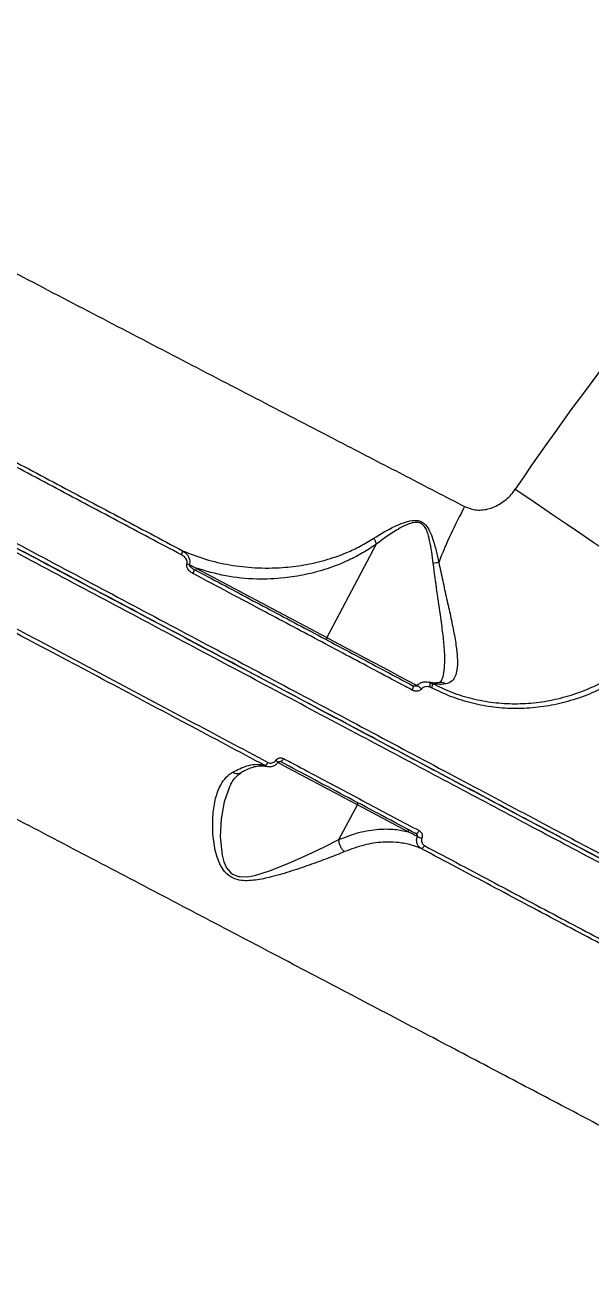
# Model space of a CAD drawing. Header units: millimetres. Extents: x -10374 to 11119, y -8221 to 9433.
# Drawn here: x 1435.2 to 1571, y -2040.6 to -1739.7 of the extents above; entities that cross this region are included whole.
import ezdxf

# ---------------------------------------------------------------- set-up
doc = ezdxf.new("R2010")
doc.units = ezdxf.units.MM
for name, color, linetype in [('DIKOM_ОБЪЕКТ', 7, 'Continuous'), ('DIKOM_РАЗМЕР_ЗОНА', 7, 'Continuous'), ('DIKOM_РАЗМЕР_ОБЪЕКТА', 7, 'Continuous')]:
    doc.layers.add(name, color=color, linetype=linetype)
doc.styles.add('style1', font='arial.ttf', dxfattribs={"width": 0.8})
doc.dimstyles.new('1-50', dxfattribs={"dimtxt": 300, "dimasz": 200, "dimexe": 100, "dimexo": 0, "dimgap": 100, "dimtad": 0, "dimdec": 0, "dimtxsty": 'style1', "dimcen": 0, "dimclrd": 7, "dimclre": 7, "dimadec": 1, "dimazin": 2, "dimtfac": 1, "dimtdec": 0, "dimtmove": 1, "dimatfit": 3, "dimfxl": 0, "dimlwd": 25, "dimlwe": 18, "dimarcsym": 0})

# ---------------------------------------------------------------- blocks, each defined once
blk = doc.blocks.new('*D16')
at = {"layer": 'Defpoints', "color": 0, "transparency": 16777216}
for p in [(-9045.1, 5161.67), (3694.49, 5161.67), (1813.16, -6719.94)]:
    blk.add_point(p, dxfattribs=at)
at = {"layer": 'DIKOM_РАЗМЕР_ОБЪЕКТА', "color": 7, "lineweight": 18, "transparency": 16777216}
for p, q in [((3694.49, 5161.67), (-9145.1, 5161.67)), ((1813.16, -6719.94), (-9145.1, -6719.94))]:
    blk.add_line(p, q, dxfattribs=at)
at = {"layer": 'DIKOM_РАЗМЕР_ОБЪЕКТА', "color": 7, "lineweight": 25, "transparency": 16777216}
for p, q in [((-9045.1, 4961.67), (-9045.1, -0.45)), ((-9045.1, -6519.94), (-9045.1, -1080.23))]:
    blk.add_line(p, q, dxfattribs=at)
at = {"layer": 'DIKOM_РАЗМЕР_ОБЪЕКТА', "color": 7, "transparency": 16777216}
for points in [[(-9078.43, 4961.67), (-9011.76, 4961.67), (-9045.1, 5161.67)], [(-9078.43, -6519.94), (-9011.76, -6519.94), (-9045.1, -6719.94)]]:
    blk.add_solid(points, dxfattribs=at)
at = {"layer": 'DIKOM_РАЗМЕР_ОБЪЕКТА', "color": 0, "transparency": 16777216, "insert": (-9045.1, -540.34), "char_height": 300, "attachment_point": 5, "rotation": 90, "style": 'style1'}
blk.add_mtext('11900', dxfattribs=at)
blk = doc.blocks.new('*D15')
at = {"layer": 'Defpoints', "color": 0, "transparency": 16777216}
for p in [(-5227.87, 8308.78), (9119.43, -1150.4), (-5227.87, -1991.82)]:
    blk.add_point(p, dxfattribs=at)
at = {"layer": 'DIKOM_РАЗМЕР_ОБЪЕКТА', "color": 7, "lineweight": 18, "transparency": 16777216}
for p, q in [((-5227.87, -1991.82), (-5227.87, 8408.78)), ((9119.43, -1150.4), (9119.43, 8408.78))]:
    blk.add_line(p, q, dxfattribs=at)
at = {"layer": 'DIKOM_РАЗМЕР_ОБЪЕКТА', "color": 7, "lineweight": 25, "transparency": 16777216}
for p, q in [((-5027.87, 8308.78), (187.44, 8308.78)), ((8919.43, 8308.78), (1267.22, 8308.78))]:
    blk.add_line(p, q, dxfattribs=at)
at = {"layer": 'DIKOM_РАЗМЕР_ОБЪЕКТА', "color": 7, "transparency": 16777216}
for points in [[(-5027.87, 8342.11), (-5027.87, 8275.44), (-5227.87, 8308.78)], [(8919.43, 8342.11), (8919.43, 8275.44), (9119.43, 8308.78)]]:
    blk.add_solid(points, dxfattribs=at)
at = {"layer": 'DIKOM_РАЗМЕР_ОБЪЕКТА', "color": 0, "transparency": 16777216, "insert": (727.33, 8308.78), "char_height": 300, "attachment_point": 5, "style": 'style1'}
blk.add_mtext('14350', dxfattribs=at)
blk = doc.blocks.new('*D14')
at = {"layer": 'Defpoints', "color": 0, "transparency": 16777216}
for p in [(-7515.85, 9236.32), (11119.43, -1423.4), (-7515.85, -2401.58)]:
    blk.add_point(p, dxfattribs=at)
at = {"layer": 'DIKOM_РАЗМЕР_ЗОНА', "color": 7, "lineweight": 18, "transparency": 16777216}
for p, q in [((-7515.85, -2401.58), (-7515.85, 9336.32)), ((11119.43, -1423.4), (11119.43, 9336.32))]:
    blk.add_line(p, q, dxfattribs=at)
at = {"layer": 'DIKOM_РАЗМЕР_ЗОНА', "color": 7, "lineweight": 25, "transparency": 16777216}
for p, q in [((-7315.85, 9236.32), (77.56, 9236.32)), ((10919.43, 9236.32), (1157.34, 9236.32))]:
    blk.add_line(p, q, dxfattribs=at)
at = {"layer": 'DIKOM_РАЗМЕР_ЗОНА', "color": 7, "transparency": 16777216}
for points in [[(-7315.85, 9269.65), (-7315.85, 9202.98), (-7515.85, 9236.32)], [(10919.43, 9269.65), (10919.43, 9202.98), (11119.43, 9236.32)]]:
    blk.add_solid(points, dxfattribs=at)
at = {"layer": 'DIKOM_РАЗМЕР_ЗОНА', "color": 0, "transparency": 16777216, "insert": (617.45, 9236.32), "char_height": 300, "attachment_point": 5, "style": 'style1'}
blk.add_mtext('18650', dxfattribs=at)
blk = doc.blocks.new('*D13')
at = {"layer": 'Defpoints', "color": 0, "transparency": 16777216}
for p in [(-10176.97, 7112.81), (3082.33, 7112.81), (2015.48, -8221.4)]:
    blk.add_point(p, dxfattribs=at)
at = {"layer": 'DIKOM_РАЗМЕР_ЗОНА', "color": 7, "lineweight": 18, "transparency": 16777216}
for p, q in [((3082.33, 7112.81), (-10276.97, 7112.81)), ((2015.48, -8221.4), (-10276.97, -8221.4))]:
    blk.add_line(p, q, dxfattribs=at)
at = {"layer": 'DIKOM_РАЗМЕР_ЗОНА', "color": 7, "lineweight": 25, "transparency": 16777216}
for p, q in [((-10176.97, 6912.81), (-10176.97, -14.41)), ((-10176.97, -8021.4), (-10176.97, -1094.19))]:
    blk.add_line(p, q, dxfattribs=at)
at = {"layer": 'DIKOM_РАЗМЕР_ЗОНА', "color": 7, "transparency": 16777216}
for points in [[(-10210.3, 6912.81), (-10143.64, 6912.81), (-10176.97, 7112.81)], [(-10210.3, -8021.4), (-10143.64, -8021.4), (-10176.97, -8221.4)]]:
    blk.add_solid(points, dxfattribs=at)
at = {"layer": 'DIKOM_РАЗМЕР_ЗОНА', "color": 0, "transparency": 16777216, "insert": (-10176.97, -554.3), "char_height": 300, "attachment_point": 5, "rotation": 90, "style": 'style1'}
blk.add_mtext('15300', dxfattribs=at)

msp = doc.modelspace()

# ---------------------------------------------------------------- linework, layer by layer
at = {"layer": 'DIKOM_ОБЪЕКТ', "color": 7, "linetype": 'Continuous', "lineweight": 15}
for p, q in [((1519.47, -1864.3), (1507.58, -1886.67)), ((1476.29, -1870.03), (1507.58, -1886.67)), ((1532.26, -1897.4), (1532.92, -1897.67)), ((1532.74, -1898.72), (1532.29, -1898.54)), ((1493.15, -1917.51), (1492.78, -1917.39)), ((1484.69, -1921.69), (1484.61, -1921.84)), ((1510.52, -1935.17), (1514.95, -1926.83)), ((1527.11, -1933.29), (1514.95, -1926.83))]:
    msp.add_line(p, q, dxfattribs=at)
at = {"layer": 'DIKOM_ОБЪЕКТ', "color": 7, "linetype": 'Continuous', "lineweight": 15, "flags": 128}
for points in [[(1552.84, -1851.07), (1555.83, -1853.09), (1558.9, -1855.17), (1562.03, -1857.29), (1565.18, -1859.43), (1568.34, -1861.57), (1571.48, -1863.69), (1574.55, -1865.77), (1577.54, -1867.8), (1580.42, -1869.75), (1583.16, -1871.6), (1585.74, -1873.35), (1588.14, -1874.97), (1590.32, -1876.45), (1592.28, -1877.77), (1593.99, -1878.93)], [(1507.58, -1886.67), (1509.07, -1887.46), (1510.77, -1888.36), (1512.64, -1889.36), (1514.65, -1890.43), (1516.75, -1891.54), (1518.89, -1892.68), (1521.03, -1893.82), (1523.12, -1894.93), (1525.11, -1895.99), (1526.97, -1896.98), (1528.65, -1897.87), (1529.4, -1898.27)], [(1528.12, -1899.3), (1528.21, -1899.12), (1528.28, -1898.95), (1528.33, -1898.78), (1528.37, -1898.62), (1528.38, -1898.49), (1528.37, -1898.37), (1528.33, -1898.29), (1528.28, -1898.24)], [(1532.29, -1898.54), (1532.35, -1898.34), (1532.39, -1898.14), (1532.41, -1897.95), (1532.42, -1897.78), (1532.4, -1897.63), (1532.37, -1897.52), (1532.32, -1897.44), (1532.26, -1897.4)], [(1497.22, -1915.71), (1497.12, -1915.88), (1497.02, -1916.03), (1496.91, -1916.17), (1496.81, -1916.29), (1496.71, -1916.37), (1496.62, -1916.43), (1496.54, -1916.45), (1496.48, -1916.44)], [(1514.95, -1926.83), (1513.46, -1926.04), (1511.76, -1925.13), (1509.89, -1924.14), (1507.88, -1923.07), (1505.78, -1921.96), (1503.64, -1920.82), (1501.5, -1919.68), (1499.41, -1918.57), (1497.42, -1917.51), (1495.88, -1916.69)], [(1484.61, -1921.84), (1484.25, -1922.47), (1483, -1926.11), (1482.26, -1930.22), (1482.01, -1934.51), (1482.46, -1938.94), (1482.88, -1940.48), (1483.54, -1941.93), (1484.59, -1943.17), (1485.01, -1943.46), (1486.42, -1944), (1486.79, -1944.06), (1488.56, -1944.07), (1490.34, -1943.76), (1493.84, -1942.69), (1498.5, -1940.84), (1502.97, -1938.84), (1506.89, -1936.99), (1510.51, -1935.18), (1510.52, -1935.18), (1510.52, -1935.18)], [(1529.78, -1933.02), (1529.68, -1933.19), (1529.58, -1933.34), (1529.46, -1933.48), (1529.35, -1933.59), (1529.24, -1933.67), (1529.13, -1933.72), (1529.04, -1933.73), (1528.97, -1933.72)], [(1531.06, -1936.61), (1530.96, -1936.77), (1530.86, -1936.92), (1530.75, -1937.05), (1530.64, -1937.16), (1530.53, -1937.24), (1530.43, -1937.3), (1530.34, -1937.32), (1530.26, -1937.31)]]:
    msp.add_lwpolyline(points, dxfattribs=at)
at = {"layer": 'DIKOM_ОБЪЕКТ', "color": 7, "linetype": 'Continuous', "lineweight": 15}
for centre, radius, start, end in [((2088, -2213.4), 646.28, 127.10022, 145.89978), ((1635.62, -1907.29), 108.25, 151.2677, 159.0983), ((1471.34, -1865.87), 1.67, 324.6022, 0.117), ((1480.63, -1850.83), 19.31, 250.0332, 251.7191), ((1474.41, -1870.46), 1.37, 321.8415, 5.8353), ((1476.66, -1870.29), 0.454, 145.5689, 233.8089), ((1540.6, -1906.58), 38.4, 99.1469, 101.1797), ((1507.95, -1886.92), 0.455, 145.6792, 233.6986), ((1526.44, -1903.39), 5.87, 48.1569, 61.4025), ((1531.84, -1898.03), 1.13, 322.3668, 18.1846), ((1493.84, -1918.61), 2.87, 44.0007, 57.997), ((1492.37, -1916.28), 1.18, 290.2608, 342.0943), ((1514.58, -1926.57), 0.454, 325.619, 53.7589), ((1557.7, -1930.31), 1, 226.5, 242), ((1526.74, -1933.04), 0.454, 325.644, 53.7338), ((1534.67, -1922.53), 13.01, 245.848, 250.9781)]:
    msp.add_arc(centre, radius, start, end, dxfattribs=at)
for points, knots in [([(1085.12, -1616.63), (1086.25, -1617.22), (1088.49, -1618.4), (1093.2, -1620.89), (1098.86, -1623.87), (1105.54, -1627.4), (1113.19, -1631.43), (1121.79, -1635.96), (1131.35, -1641), (1141.84, -1646.53), (1153.21, -1652.52), (1165.41, -1658.94), (1178.38, -1665.78), (1192.1, -1673), (1206.55, -1680.6), (1221.7, -1688.57), (1237.49, -1696.88), (1253.85, -1705.48), (1270.71, -1714.34), (1288.01, -1723.42), (1305.76, -1732.73), (1323.89, -1742.25), (1342.36, -1751.93), (1361.07, -1761.73), (1379.94, -1771.6), (1398.93, -1781.53), (1417.99, -1791.48), (1437.12, -1801.46), (1456.22, -1811.41), (1475.22, -1821.3), (1494.02, -1831.07), (1511.18, -1839.97), (1526.75, -1848.03), (1536.05, -1852.84), (1540.7, -1855.25)], [0, 0, 0, 0, 0.031557, 0.063213, 0.09492, 0.126626, 0.158283, 0.189839, 0.221397, 0.253054, 0.284762, 0.31647, 0.348127, 0.379685, 0.411265, 0.442944, 0.474674, 0.506404, 0.538084, 0.569664, 0.601295, 0.633025, 0.664806, 0.696588, 0.728319, 0.75995, 0.791659, 0.823467, 0.855327, 0.887186, 0.918995, 0.950705, 0.975353, 1, 1, 1, 1]), ([(1020.1, -1644.46), (1020.15, -1644.49), (1020.29, -1644.56), (1021.45, -1645.17), (1023.86, -1646.46), (1027.44, -1648.36), (1032.22, -1650.9), (1038.21, -1654.09), (1045.27, -1657.84), (1053.37, -1662.15), (1062.41, -1666.96), (1072.56, -1672.35), (1083.83, -1678.34), (1096.19, -1684.92), (1109.39, -1691.94), (1123.35, -1699.36), (1138, -1707.15), (1153.57, -1715.43), (1170.06, -1724.19), (1187.41, -1733.42), (1205.04, -1742.79), (1222.86, -1752.27), (1240.76, -1761.79), (1259.25, -1771.62), (1278.3, -1781.75), (1297.86, -1792.14), (1317.76, -1802.73), (1337.95, -1813.46), (1358.38, -1824.32), (1379.1, -1835.34), (1400.06, -1846.49), (1421.19, -1857.72), (1442.02, -1868.8), (1462.49, -1879.68), (1482.55, -1890.35), (1502.52, -1900.96), (1522.32, -1911.5), (1541.88, -1921.9), (1559.67, -1931.35), (1570.71, -1937.22), (1575.59, -1939.82)], [0, 0, 0, 0, 0.015651, 0.042167, 0.068704, 0.09522, 0.122506, 0.149814, 0.177101, 0.203617, 0.230153, 0.256669, 0.283955, 0.311264, 0.33855, 0.365066, 0.391602, 0.418118, 0.445404, 0.472713, 0.499999, 0.52556, 0.55114, 0.576701, 0.60295, 0.629218, 0.655467, 0.681983, 0.708519, 0.735035, 0.762321, 0.78963, 0.816916, 0.843432, 0.869968, 0.896485, 0.923771, 0.951079, 0.978366, 1, 1, 1, 1]), ([(1574.68, -1940.47), (1569.81, -1937.88), (1558.9, -1932.08), (1541.35, -1922.74), (1522.12, -1912.52), (1502.43, -1902.05), (1482.4, -1891.4), (1462.11, -1880.61), (1441.63, -1869.72), (1420.97, -1858.74), (1400.19, -1847.69), (1379.35, -1836.61), (1358.55, -1825.55), (1337.87, -1814.55), (1317.64, -1803.8), (1297.9, -1793.3), (1278.65, -1783.06), (1259.69, -1772.98), (1241.11, -1763.11), (1223, -1753.48), (1205.18, -1744), (1187.71, -1734.71), (1170.64, -1725.63), (1154.23, -1716.91), (1138.56, -1708.58), (1123.71, -1700.68), (1109.72, -1693.24), (1096.64, -1686.29), (1084.47, -1679.82), (1073.24, -1673.85), (1063.01, -1668.41), (1053.81, -1663.52), (1046.21, -1659.47), (1040, -1656.17), (1034.96, -1653.49), (1030.66, -1651.2), (1027.05, -1649.29), (1024.19, -1647.76), (1022.12, -1646.66), (1020.8, -1645.96), (1020.61, -1645.86), (1020.52, -1645.81)], [0, 0, 0, 0, 0.021635, 0.048472, 0.075394, 0.102359, 0.129323, 0.156245, 0.183082, 0.209919, 0.236841, 0.263805, 0.29077, 0.317692, 0.344529, 0.370376, 0.3963, 0.422262, 0.448224, 0.474147, 0.499995, 0.526832, 0.553753, 0.580718, 0.607683, 0.634604, 0.661441, 0.688278, 0.7152, 0.742165, 0.769129, 0.796051, 0.822888, 0.844633, 0.866402, 0.88817, 0.909915, 0.932424, 0.954958, 0.977491, 1, 1, 1, 1]), ([(1206.26, -1744.57), (1211.13, -1747.16), (1222.04, -1752.97), (1239.59, -1762.3), (1258.83, -1772.52), (1278.51, -1782.99), (1298.54, -1793.64), (1318.83, -1804.43), (1339.32, -1815.32), (1359.97, -1826.3), (1380.75, -1837.35), (1401.59, -1848.43), (1422.4, -1859.5), (1443.07, -1870.49), (1463.3, -1881.24), (1483.04, -1891.74), (1502.3, -1901.98), (1521.25, -1912.06), (1539.83, -1921.94), (1557.94, -1931.57), (1575.77, -1941.04), (1593.23, -1950.33), (1610.31, -1959.41), (1626.71, -1968.13), (1642.38, -1976.46), (1657.24, -1984.36), (1671.22, -1991.8), (1684.3, -1998.76), (1696.47, -2005.23), (1707.7, -2011.2), (1717.94, -2016.64), (1727.13, -2021.53), (1734.73, -2025.57), (1740.94, -2028.87), (1745.98, -2031.55), (1750.29, -2033.84), (1753.89, -2035.76), (1756.76, -2037.28), (1758.83, -2038.38), (1760.15, -2039.08), (1760.33, -2039.18), (1760.43, -2039.23)], [0, 0, 0, 0, 0.021635, 0.048472, 0.075394, 0.102359, 0.129323, 0.156245, 0.183082, 0.209919, 0.236841, 0.263805, 0.29077, 0.317692, 0.344529, 0.370376, 0.3963, 0.422262, 0.448224, 0.474147, 0.499995, 0.526832, 0.553754, 0.580718, 0.607683, 0.634604, 0.661441, 0.688278, 0.7152, 0.742165, 0.769129, 0.796051, 0.822888, 0.844633, 0.866402, 0.88817, 0.909915, 0.932424, 0.954958, 0.977491, 1, 1, 1, 1]), ([(1760.84, -2040.58), (1760.79, -2040.56), (1760.66, -2040.49), (1759.5, -2039.87), (1757.09, -2038.59), (1753.5, -2036.68), (1748.72, -2034.14), (1742.73, -2030.96), (1735.67, -2027.2), (1727.58, -2022.9), (1718.53, -2018.09), (1708.38, -2012.69), (1697.12, -2006.7), (1684.75, -2000.13), (1671.55, -1993.11), (1657.59, -1985.68), (1642.94, -1977.89), (1627.37, -1969.62), (1610.89, -1960.85), (1593.53, -1951.63), (1575.9, -1942.25), (1558.09, -1932.78), (1540.18, -1923.26), (1521.69, -1913.42), (1502.64, -1903.3), (1483.09, -1892.9), (1463.18, -1882.32), (1442.99, -1871.58), (1422.57, -1860.72), (1401.85, -1849.7), (1380.89, -1838.56), (1359.76, -1827.32), (1338.92, -1816.25), (1318.45, -1805.36), (1298.39, -1794.7), (1278.43, -1784.08), (1258.62, -1773.55), (1239.06, -1763.15), (1221.27, -1753.69), (1210.23, -1747.82), (1205.35, -1745.22)], [0, 0, 0, 0, 0.015651, 0.042167, 0.068704, 0.09522, 0.122506, 0.149814, 0.177101, 0.203616, 0.230153, 0.256669, 0.283955, 0.311263, 0.33855, 0.365066, 0.391602, 0.418118, 0.445404, 0.472712, 0.499999, 0.52556, 0.551139, 0.576701, 0.602949, 0.629218, 0.655466, 0.681983, 0.708519, 0.735035, 0.762321, 0.78963, 0.816916, 0.843432, 0.869968, 0.896484, 0.923771, 0.951079, 0.978365, 1, 1, 1, 1]), ([(1695.82, -2068.42), (1694.7, -2067.83), (1692.45, -2066.64), (1687.74, -2064.16), (1682.08, -2061.17), (1675.4, -2057.65), (1667.75, -2053.62), (1659.15, -2049.08), (1649.59, -2044.04), (1639.11, -2038.52), (1627.74, -2032.53), (1615.54, -2026.1), (1602.56, -2019.27), (1588.85, -2012.05), (1574.39, -2004.44), (1559.24, -1996.47), (1543.45, -1988.16), (1527.09, -1979.56), (1510.24, -1970.71), (1492.93, -1961.62), (1475.19, -1952.31), (1457.05, -1942.79), (1438.58, -1933.11), (1419.87, -1923.32), (1401, -1913.44), (1382.02, -1903.52), (1362.95, -1893.56), (1343.82, -1883.58), (1324.72, -1873.63), (1305.73, -1863.75), (1286.93, -1853.98), (1269.76, -1845.07), (1254.2, -1837.01), (1244.89, -1832.2), (1240.24, -1829.79)], [0, 0, 0, 0, 0.031557, 0.063213, 0.09492, 0.126626, 0.158283, 0.189839, 0.221397, 0.253054, 0.284762, 0.31647, 0.348127, 0.379685, 0.411265, 0.442944, 0.474674, 0.506404, 0.538084, 0.569664, 0.601295, 0.633025, 0.664806, 0.696588, 0.728318, 0.75995, 0.791659, 0.823467, 0.855327, 0.887186, 0.918995, 0.950705, 0.975352, 1, 1, 1, 1]), ([(1472.7, -1866.83), (1467.57, -1864.11), (1457.3, -1858.65), (1441.72, -1850.38), (1426.04, -1842.04), (1415.52, -1836.46), (1410.26, -1833.66)], [0, 0, 0, 0, 0.249097, 0.498201, 0.749102, 1, 1, 1, 1]), ([(1410.7, -1832.77), (1415.91, -1835.53), (1426.33, -1841.07), (1441.95, -1849.36), (1457.53, -1857.64), (1467.85, -1863.12), (1473.01, -1865.86)], [0, 0, 0, 0, 0.249103, 0.4982, 0.749098, 1, 1, 1, 1]), ([(1540.7, -1855.25), (1541.63, -1855.6), (1543.52, -1856.3), (1546.72, -1855.88), (1549.72, -1854.45), (1551.72, -1852.63), (1552.62, -1851.39), (1552.84, -1851.07)], [0, 0, 0, 0, 0.218709, 0.444777, 0.679411, 0.919198, 1, 1, 1, 1]), ([(1518.87, -1862.86), (1520.53, -1861.84), (1522.79, -1860.47), (1525.96, -1859.09), (1527.82, -1858.58), (1529.4, -1858.53), (1530.54, -1858.93), (1531.53, -1859.78), (1532.38, -1861.22), (1533.5, -1864.23), (1534.08, -1866.8), (1534.5, -1868.67)], [0, 0, 0, 0, 0.265767, 0.36029, 0.454337, 0.517783, 0.563311, 0.608596, 0.680334, 0.768885, 1, 1, 1, 1]), ([(1533.15, -1868.91), (1532.92, -1867.05), (1532.6, -1864.51), (1531.84, -1861.52), (1531.19, -1860.11), (1530.34, -1859.3), (1529.31, -1858.98), (1527.86, -1859.18), (1526.15, -1859.86), (1523.18, -1861.54), (1521.03, -1863.11), (1519.48, -1864.29), (1519.48, -1864.29)], [0, 0, 0, 0, 0.236981, 0.325272, 0.393818, 0.435133, 0.476457, 0.536451, 0.630852, 0.725779, 0.999677, 1, 1, 1, 1]), ([(1473.01, -1865.86), (1474.83, -1866.58), (1478.47, -1868.02), (1484.3, -1869.34), (1490.47, -1870.05), (1496.41, -1870.02), (1502.05, -1869.36), (1507.2, -1868.22), (1511.76, -1866.63), (1515.66, -1864.83), (1517.8, -1863.51), (1518.87, -1862.86)], [0, 0, 0, 0, 0.135279, 0.270774, 0.406041, 0.549025, 0.65527, 0.761665, 0.867697, 0.93387, 1, 1, 1, 1]), ([(1519.47, -1864.3), (1518.39, -1865.02), (1516.22, -1866.46), (1512.28, -1868.47), (1507.68, -1870.29), (1502.5, -1871.66), (1496.83, -1872.55), (1490.38, -1872.78), (1483.25, -1872.11), (1478.61, -1870.72), (1476.29, -1870.03)], [0, 0, 0, 0, 0.071767, 0.143574, 0.257677, 0.372185, 0.486518, 0.639732, 0.819861, 1, 1, 1, 1]), ([(1518.87, -1862.86), (1518.89, -1862.9), (1519.04, -1863.13), (1519.3, -1863.63), (1519.41, -1864.05), (1519.48, -1864.29)], [0, 0, 0, 0, 0.079429, 0.497192, 1, 1, 1, 1]), ([(1519.48, -1864.29), (1519.48, -1864.29), (1519.48, -1864.29), (1519.47, -1864.29), (1519.47, -1864.3), (1519.47, -1864.3)], [0, 0, 0, 0, 0.240481, 0.568373, 1, 1, 1, 1]), ([(1474.04, -1868.98), (1474.07, -1868.85), (1474.13, -1868.6), (1474.03, -1868.15), (1473.71, -1867.59), (1473.22, -1867.13), (1472.82, -1866.9), (1472.7, -1866.83)], [0, 0, 0, 0, 0.138862, 0.276757, 0.496576, 0.841821, 1, 1, 1, 1]), ([(1473.01, -1865.86), (1473.17, -1865.96), (1473.69, -1866.29), (1474.32, -1866.99), (1474.67, -1867.85), (1474.74, -1868.56), (1474.63, -1868.96), (1474.58, -1869.17)], [0, 0, 0, 0, 0.144099, 0.467909, 0.69006, 0.840278, 1, 1, 1, 1]), ([(1475.48, -1871.31), (1475.35, -1871.23), (1474.92, -1870.98), (1474.39, -1870.48), (1474.05, -1869.86), (1473.95, -1869.38), (1474.01, -1869.11), (1474.04, -1868.98)], [0, 0, 0, 0, 0.160498, 0.508159, 0.731835, 0.86537, 1, 1, 1, 1]), ([(1474.58, -1869.17), (1474.57, -1869.19), (1474.57, -1869.25), (1474.61, -1869.36), (1474.72, -1869.55), (1475.02, -1869.85), (1475.39, -1870.11), (1475.68, -1870.27), (1475.77, -1870.32)], [0, 0, 0, 0, 0.038197, 0.081907, 0.192106, 0.417973, 0.812408, 1, 1, 1, 1]), ([(1474.58, -1869.17), (1474.7, -1869.23), (1475.27, -1869.52), (1475.84, -1869.81), (1476.29, -1870.03)], [0, 0, 0, 0, 0.214865, 1, 1, 1, 1]), ([(1528.12, -1899.3), (1527.57, -1899), (1524.81, -1897.54), (1517.61, -1893.71), (1506.41, -1887.75), (1491.65, -1879.9), (1481.27, -1874.38), (1475.48, -1871.31)], [0, 0, 0, 0, 0.032159, 0.160793, 0.418283, 0.675771, 1, 1, 1, 1]), ([(1475.77, -1870.32), (1480.21, -1872.68), (1489.09, -1877.41), (1502.29, -1884.42), (1515.38, -1891.38), (1523.98, -1895.96), (1528.28, -1898.24)], [0, 0, 0, 0, 0.249313, 0.498629, 0.749314, 1, 1, 1, 1]), ([(1535.01, -1897.13), (1535.09, -1897.02), (1535.42, -1896.52), (1535.75, -1895.1), (1535.98, -1892.85), (1535.91, -1889.82), (1535.56, -1886.18), (1534.91, -1881.36), (1534.04, -1875.58), (1533.45, -1871.13), (1533.15, -1868.91)], [0, 0, 0, 0, 0.026287, 0.11721, 0.227036, 0.336976, 0.473001, 0.609168, 0.804447, 1, 1, 1, 1]), ([(1534.5, -1868.67), (1534.8, -1870.13), (1535.42, -1873.07), (1536.38, -1877.37), (1537.33, -1881.61), (1538.17, -1885.68), (1538.76, -1889.24), (1539.01, -1892.18), (1538.92, -1894.38), (1538.48, -1896.01), (1537.69, -1897.3), (1536.71, -1897.63), (1536.15, -1897.82)], [0, 0, 0, 0, 0.107594, 0.215494, 0.32292, 0.436807, 0.550579, 0.644163, 0.737662, 0.816613, 0.89551, 1, 1, 1, 1]), ([(1492.78, -1917.39), (1486.56, -1914.08), (1474.11, -1907.47), (1455.03, -1897.33), (1435.7, -1887.06), (1422.64, -1880.12), (1416.11, -1876.65)], [0, 0, 0, 0, 0.248595, 0.497192, 0.748599, 1, 1, 1, 1]), ([(1416.66, -1875.81), (1423.13, -1879.25), (1436.07, -1886.13), (1455.37, -1896.38), (1474.57, -1906.59), (1487.19, -1913.29), (1493.49, -1916.65)], [0, 0, 0, 0, 0.2486, 0.497196, 0.748597, 1, 1, 1, 1]), ([(1583.98, -1892.3), (1582.21, -1893.64), (1578.95, -1896.1), (1573.79, -1898.93), (1568.74, -1901.06), (1563.55, -1902.61), (1558.28, -1903.53), (1552.98, -1903.83), (1547.71, -1903.51), (1542.54, -1902.54), (1537.5, -1901), (1534.32, -1899.48), (1532.74, -1898.72)], [0, 0, 0, 0, 0.116683, 0.215085, 0.313798, 0.412201, 0.510061, 0.608229, 0.706085, 0.803953, 0.902132, 1, 1, 1, 1]), ([(1532.92, -1897.67), (1534.47, -1898.42), (1537.57, -1899.91), (1542.51, -1901.41), (1547.57, -1902.36), (1552.73, -1902.66), (1557.92, -1902.36), (1563.08, -1901.45), (1568.17, -1899.93), (1573.11, -1897.83), (1578.17, -1895.05), (1581.36, -1892.63), (1583.09, -1891.32)], [0, 0, 0, 0, 0.097772, 0.195857, 0.293632, 0.39146, 0.489595, 0.587424, 0.685899, 0.78468, 0.883155, 1, 1, 1, 1]), ([(1529.28, -1898.17), (1529.28, -1898.18), (1529.27, -1898.2), (1529.25, -1898.23), (1529.23, -1898.26), (1529.16, -1898.32), (1529, -1898.38), (1528.7, -1898.4), (1528.44, -1898.33), (1528.29, -1898.24), (1528.27, -1898.23)], [0, 0, 0, 0, 0.025075, 0.049438, 0.078022, 0.126604, 0.278904, 0.541897, 0.946363, 1, 1, 1, 1]), ([(1529.29, -1898.29), (1529.4, -1898.15), (1529.68, -1897.82), (1530.33, -1897.44), (1531.24, -1897.21), (1531.9, -1897.33), (1532.26, -1897.4)], [0, 0, 0, 0, 0.161603, 0.391334, 0.672385, 1, 1, 1, 1]), ([(1532.29, -1898.54), (1532.06, -1898.49), (1531.63, -1898.4), (1531.03, -1898.51), (1530.61, -1898.73), (1530.43, -1898.93), (1530.36, -1899.02)], [0, 0, 0, 0, 0.346643, 0.631199, 0.851293, 1, 1, 1, 1]), ([(1534.66, -1897.48), (1534.36, -1897.52), (1533.66, -1897.63), (1532.9, -1897.58), (1532.49, -1897.44), (1532.33, -1897.39)], [0, 0, 0, 0, 0.319727, 0.737056, 1, 1, 1, 1]), ([(1536.15, -1897.82), (1535.46, -1897.89), (1534.3, -1898.01), (1533.31, -1897.77), (1532.92, -1897.67)], [0, 0, 0, 0, 0.602582, 1, 1, 1, 1]), ([(1535.05, -1897.16), (1535.01, -1897.23), (1534.92, -1897.38), (1534.86, -1897.39), (1534.8, -1897.46), (1534.63, -1897.47), (1534.6, -1897.48)], [0, 0, 0, 0, 0.272692, 0.596527, 0.922975, 1, 1, 1, 1]), ([(1536.15, -1897.82), (1536.12, -1897.8), (1535.92, -1897.67), (1535.46, -1897.5), (1534.97, -1897.41), (1534.7, -1897.5), (1534.67, -1897.51)], [0, 0, 0, 0, 0.079192, 0.443351, 0.942423, 1, 1, 1, 1]), ([(1530.36, -1899.02), (1530.32, -1899.05), (1530.2, -1899.2), (1529.91, -1899.41), (1529.4, -1899.57), (1528.76, -1899.57), (1528.34, -1899.39), (1528.12, -1899.3)], [0, 0, 0, 0, 0.057939, 0.224505, 0.43004, 0.700475, 1, 1, 1, 1]), ([(1493.49, -1916.65), (1493.64, -1916.71), (1493.95, -1916.83), (1494.45, -1916.8), (1494.92, -1916.62), (1495.21, -1916.37), (1495.34, -1916.21), (1495.36, -1916.17)], [0, 0, 0, 0, 0.23647, 0.472559, 0.709137, 0.945865, 1, 1, 1, 1]), ([(1495.36, -1916.17), (1495.38, -1916.14), (1495.51, -1915.98), (1495.8, -1915.73), (1496.27, -1915.55), (1496.77, -1915.52), (1497.07, -1915.65), (1497.22, -1915.71)], [0, 0, 0, 0, 0.05359, 0.289873, 0.526475, 0.763176, 1, 1, 1, 1]), ([(1495.91, -1916.62), (1495.93, -1916.59), (1495.98, -1916.52), (1496.1, -1916.44), (1496.25, -1916.39), (1496.38, -1916.39), (1496.45, -1916.43), (1496.48, -1916.45)], [0, 0, 0, 0, 0.125419, 0.330101, 0.550647, 0.806907, 1, 1, 1, 1]), ([(1528.97, -1933.72), (1523.63, -1930.88), (1512.94, -1925.2), (1501.97, -1919.36), (1496.48, -1916.44)], [0, 0, 0, 0, 0.499449, 1, 1, 1, 1]), ([(1497.22, -1915.71), (1497.78, -1916.01), (1500.58, -1917.49), (1507.46, -1921.15), (1517.8, -1926.65), (1525.79, -1930.9), (1529.78, -1933.02)], [0, 0, 0, 0, 0.050774, 0.25385, 0.626697, 1, 1, 1, 1]), ([(1511.87, -1938.06), (1510.64, -1938.56), (1508.17, -1939.56), (1503.86, -1941.13), (1499.24, -1942.73), (1494.72, -1944.07), (1491.11, -1944.85), (1488.53, -1945.08), (1486.48, -1944.94), (1484.37, -1944.18), (1482.84, -1942.68), (1481.89, -1940.99), (1480.94, -1938.49), (1480.27, -1934.97), (1480.15, -1930.64), (1480.53, -1926.61), (1481.42, -1923.39), (1482.7, -1921.02), (1483.89, -1919.71), (1484.74, -1919.17), (1484.97, -1919.02)], [0, 0, 0, 0, 0.071299, 0.142696, 0.220344, 0.297962, 0.355583, 0.385345, 0.414962, 0.449117, 0.488672, 0.517551, 0.546514, 0.625014, 0.703714, 0.783925, 0.864014, 0.921254, 0.978413, 1, 1, 1, 1]), ([(1484.6, -1921.84), (1484.74, -1921.57), (1485.11, -1920.88), (1485.85, -1920.05), (1486.48, -1919.46), (1486.91, -1919.26), (1486.96, -1919.24)], [0, 0, 0, 0, 0.222649, 0.578587, 0.947747, 1, 1, 1, 1]), ([(1484.97, -1919.02), (1486.15, -1918.43), (1488.09, -1917.46), (1490.45, -1917.05), (1491.86, -1917.12), (1492.59, -1917.33), (1492.78, -1917.39)], [0, 0, 0, 0, 0.395782, 0.651639, 0.910995, 1, 1, 1, 1]), ([(1484.97, -1919.02), (1485.01, -1919.04), (1485.18, -1919.13), (1485.6, -1919.29), (1486.21, -1919.33), (1486.71, -1919.26), (1486.88, -1919.11), (1486.88, -1919.11)], [0, 0, 0, 0, 0.060936, 0.266465, 0.632232, 0.997914, 1, 1, 1, 1]), ([(1486.9, -1919.13), (1487.23, -1918.94), (1488.09, -1918.45), (1489.33, -1917.93), (1490.61, -1917.55), (1491.7, -1917.41), (1492.54, -1917.43), (1492.94, -1917.56), (1493.1, -1917.61)], [0, 0, 0, 0, 0.115385, 0.29998, 0.485007, 0.671393, 0.86191, 1, 1, 1, 1]), ([(1493.15, -1917.51), (1493.34, -1917.57), (1493.8, -1917.72), (1494.59, -1917.6), (1495.37, -1917.24), (1495.73, -1916.81), (1495.89, -1916.6)], [0, 0, 0, 0, 0.19225, 0.471637, 0.752392, 1, 1, 1, 1]), ([(1510.52, -1935.17), (1512.12, -1934.55), (1515.37, -1933.29), (1519.73, -1932.6), (1523.57, -1932.6), (1525.86, -1932.97), (1527.02, -1933.27), (1527.11, -1933.29)], [0, 0, 0, 0, 0.275438, 0.557085, 0.767796, 0.981136, 1, 1, 1, 1]), ([(1529.35, -1934.41), (1529.3, -1934.38), (1528.55, -1934), (1527.81, -1933.64), (1527.11, -1933.29)], [0, 0, 0, 0, 0.064672, 1, 1, 1, 1]), ([(1529.35, -1934.41), (1529.36, -1934.36), (1529.37, -1934.3), (1529.36, -1934.19), (1529.32, -1934.05), (1529.2, -1933.89), (1529.08, -1933.78), (1528.99, -1933.73), (1528.97, -1933.72)], [0, 0, 0, 0, 0.172276, 0.19865, 0.412028, 0.648332, 0.908698, 1, 1, 1, 1]), ([(1530.26, -1937.31), (1530.19, -1937.27), (1529.91, -1937.1), (1529.51, -1936.68), (1529.21, -1935.98), (1529.13, -1935.19), (1529.27, -1934.67), (1529.35, -1934.41)], [0, 0, 0, 0, 0.081205, 0.316149, 0.54458, 0.771802, 1, 1, 1, 1]), ([(1529.78, -1933.02), (1529.83, -1933.05), (1530.02, -1933.16), (1530.28, -1933.43), (1530.49, -1933.87), (1530.56, -1934.36), (1530.47, -1934.68), (1530.43, -1934.83)], [0, 0, 0, 0, 0.082567, 0.32175, 0.551306, 0.775625, 1, 1, 1, 1]), ([(1510.52, -1935.18), (1510.52, -1935.18), (1510.52, -1935.18), (1510.52, -1935.17), (1510.52, -1935.17)], [0, 0, 0, 0, 0.408034, 1, 1, 1, 1]), ([(1511.87, -1938.06), (1511.84, -1938.04), (1511.63, -1937.87), (1511.26, -1937.47), (1510.85, -1936.76), (1510.56, -1935.95), (1510.53, -1935.44), (1510.52, -1935.18)], [0, 0, 0, 0, 0.042922, 0.268024, 0.51201, 0.756008, 1, 1, 1, 1]), ([(1530.26, -1937.31), (1529.36, -1936.97), (1527.49, -1936.27), (1524.4, -1935.77), (1520.75, -1935.73), (1516.55, -1936.32), (1513.44, -1937.48), (1511.87, -1938.06)], [0, 0, 0, 0, 0.166542, 0.345551, 0.52676, 0.760782, 1, 1, 1, 1]), ([(1601.38, -1975.11), (1596.46, -1972.5), (1586.63, -1967.27), (1571.2, -1959.07), (1555.29, -1950.61), (1541.57, -1943.32), (1533.13, -1938.83), (1530.26, -1937.31)], [0, 0, 0, 0, 0.22031, 0.440621, 0.663083, 0.885545, 1, 1, 1, 1]), ([(1530.43, -1934.83), (1530.38, -1934.99), (1530.3, -1935.31), (1530.36, -1935.79), (1530.57, -1936.21), (1530.83, -1936.48), (1531.01, -1936.58), (1531.06, -1936.61)], [0, 0, 0, 0, 0.225667, 0.451357, 0.68019, 0.917555, 1, 1, 1, 1]), ([(1531.06, -1936.61), (1533.93, -1938.14), (1542.34, -1942.61), (1555.99, -1949.86), (1571.89, -1958.31), (1587.41, -1966.57), (1597.37, -1971.86), (1602.34, -1974.5)], [0, 0, 0, 0, 0.114453, 0.334765, 0.555075, 0.777537, 1, 1, 1, 1])]:
    msp.add_open_spline(points, degree=3, knots=knots, dxfattribs=at)

# ---------------------------------------------------------------- dimensions: what is measured, and where the dimension line sits
at = {"layer": 'DIKOM_РАЗМЕР_ЗОНА'}
for base, p1, p2, angle, text, picture, middle in [((-7515.85, 9236.32), (11119.43, -1423.4), (-7515.85, -2401.58), 180, '18650', '*D14', (617.45, 9236.32)), ((-10176.97, 7112.81), (2015.48, -8221.4), (3082.33, 7112.81), 270, '15300', '*D13', (-10176.97, -554.3))]:
    dim = msp.add_linear_dim(base=base, p1=p1, p2=p2, angle=angle, text=text, dimstyle='1-50', override={"dimscale": 1, "dimtix": 0, "dimtofl": 1, "dimtmove": 1, "dimatfit": 3}, dxfattribs=at)
    dim.commit()
    dim.dimension.update_dxf_attribs({"geometry": picture, "text_midpoint": middle, "dimtype": 160})
at = {"layer": 'DIKOM_РАЗМЕР_ОБЪЕКТА'}
for base, p1, p2, angle, text, picture, middle in [((-5227.87, 8308.78), (9119.43, -1150.4), (-5227.87, -1991.82), 180, '14350', '*D15', (727.33, 8308.78)), ((-9045.1, 5161.67), (1813.16, -6719.94), (3694.49, 5161.67), 270, '11900', '*D16', (-9045.1, -540.34))]:
    dim = msp.add_linear_dim(base=base, p1=p1, p2=p2, angle=angle, text=text, dimstyle='1-50', override={"dimscale": 1, "dimtix": 0, "dimtofl": 1, "dimtmove": 1, "dimatfit": 3}, dxfattribs=at)
    dim.commit()
    dim.dimension.update_dxf_attribs({"geometry": picture, "text_midpoint": middle, "dimtype": 160})

doc.saveas('drawing.dxf')
